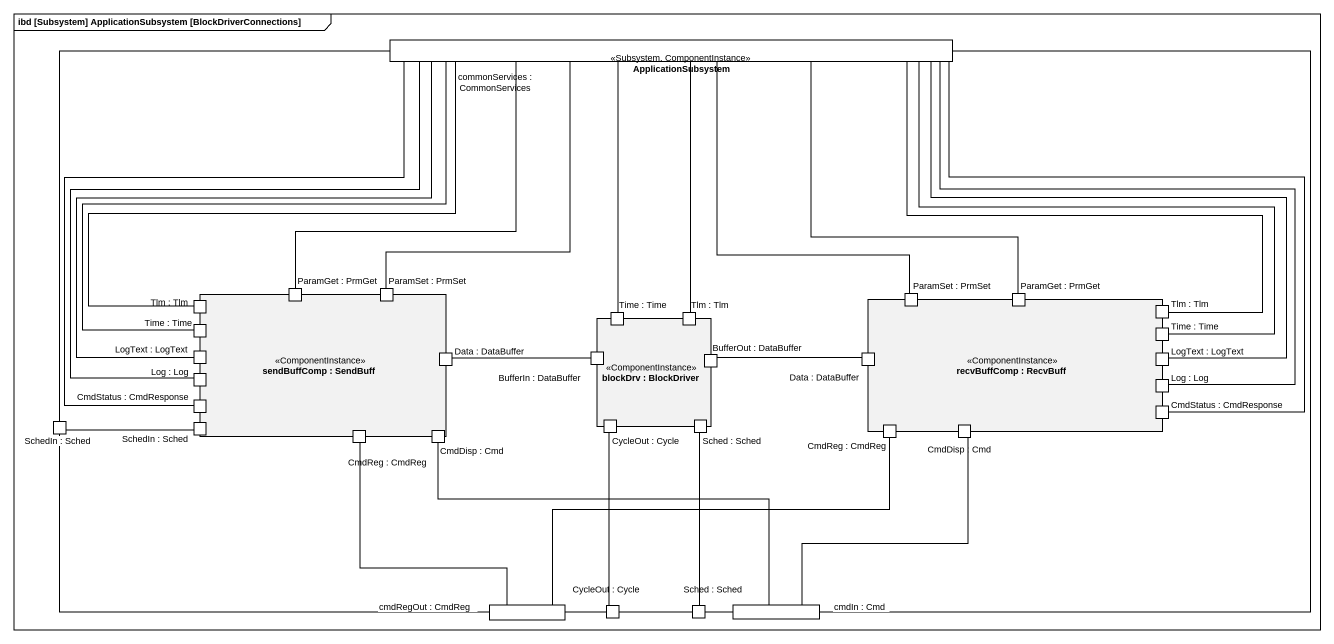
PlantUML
@startuml
mainframe ibd [Subsystem] ApplicationSubsystem [BlockDriverConnections]
rectangle ApplicationSubsystem <<Subsystem, ComponentInstance>> {
  port "commonServices : CommonServices" as commonServices
  rectangle "sendBuffComp : SendBuff" as sendBuffComp <<ComponentInstance>> {
    port "Tlm : Tlm" as Tlm_Tlm
    port "Time : Time" as Time_Time
    port "ParamGet : PrmGet" as ParamGet_PrmGet
    port "ParamSet : PrmSet" as ParamSet_PrmSet
    port "LogText : LogText" as LogText_LogText
    port "Data : DataBuffer" as Data_DataBuffer
    port "Log : Log" as Log_Log
    port "CmdStatus : CmdResponse" as CmdStatus_CmdResponse
    port "SchedIn : Sched" as SchedIn_Sched_2
    port "CmdReg : CmdReg" as CmdReg_CmdReg
    port "CmdDisp : Cmd" as CmdDisp_Cmd
  }
  rectangle "blockDrv : BlockDriver" as blockDrv <<ComponentInstance>> {
    port "Time : Time" as Time_Time_2
    port "Tlm : Tlm" as Tlm_Tlm_2
    port "BufferIn : DataBuffer" as BufferIn_DataBuffer
    port "BufferOut : DataBuffer" as BufferOut_DataBuffer
    port "CycleOut : Cycle" as CycleOut_Cycle
    port "Sched : Sched" as Sched_Sched
  }
  rectangle "recvBuffComp : RecvBuff" as recvBuffComp <<ComponentInstance>> {
    port "ParamSet : PrmSet" as ParamSet_PrmSet_2
    port "ParamGet : PrmGet" as ParamGet_PrmGet_2
    port "Tlm : Tlm" as Tlm_Tlm_3
    port "Data : DataBuffer" as Data_DataBuffer_2
    port "Time : Time" as Time_Time_3
    port "LogText : LogText" as LogText_LogText_2
    port "Log : Log" as Log_Log_2
    port "CmdReg : CmdReg" as CmdReg_CmdReg_2
    port "CmdDisp : Cmd" as CmdDisp_Cmd_2
    port "CmdStatus : CmdResponse" as CmdStatus_CmdResponse_2
  }
  port "SchedIn : Sched" as SchedIn_Sched
  port "cmdRegOut : CmdReg" as cmdRegOut_CmdReg
  port "CycleOut : Cycle" as CycleOut_Cycle_2
  port "Sched : Sched" as Sched_Sched_2
  port "cmdIn : Cmd" as cmdIn_Cmd
}
Tlm_Tlm -right- commonServices
Time_Time -right- commonServices
ParamGet_PrmGet -up- commonServices
ParamSet_PrmSet -up- commonServices
Time_Time_2 -up- commonServices
Tlm_Tlm_2 -up- commonServices
ParamSet_PrmSet_2 -up- commonServices
ParamGet_PrmGet_2 -up- commonServices
Tlm_Tlm_3 -left- commonServices
LogText_LogText -up- commonServices
Data_DataBuffer -right- BufferIn_DataBuffer
Data_DataBuffer_2 -left- BufferOut_DataBuffer
Time_Time_3 -left- commonServices
LogText_LogText_2 -up- commonServices
Log_Log -up- commonServices
CmdStatus_CmdResponse -up- commonServices
Log_Log_2 -up- commonServices
SchedIn_Sched_2 -left- SchedIn_Sched
CmdReg_CmdReg -- cmdRegOut_CmdReg
CmdDisp_Cmd -right- cmdIn_Cmd
CycleOut_Cycle -- CycleOut_Cycle_2
Sched_Sched -- Sched_Sched_2
CmdReg_CmdReg_2 -left- cmdRegOut_CmdReg
CmdDisp_Cmd_2 -- cmdIn_Cmd
CmdStatus_CmdResponse_2 -up- commonServices
@enduml
